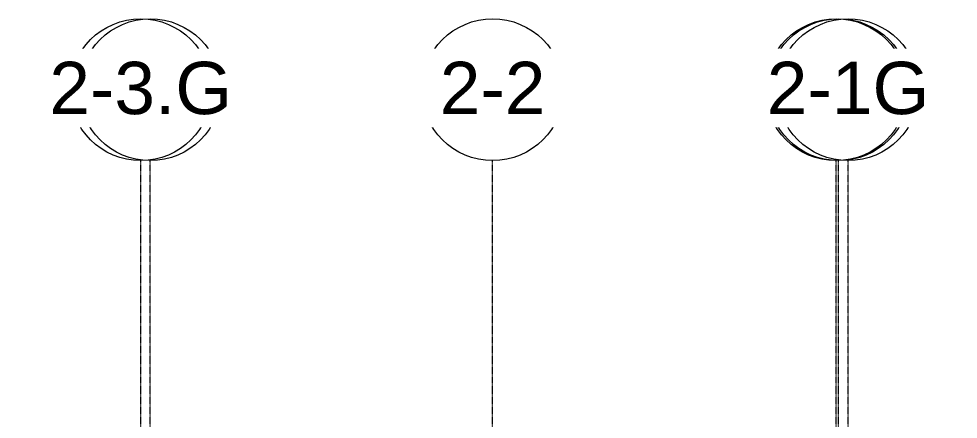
# Model space of a CAD drawing. Header units: inches. Extents: x 21954 to 47768, y -132 to 769.
# Drawn here: x 25580 to 26375, y 355 to 694 of the extents above; entities that cross this region are included whole.
import ezdxf

# ---------------------------------------------------------------- set-up
doc = ezdxf.new("R2010")
doc.units = ezdxf.units.IN
doc.header["$MEASUREMENT"] = 0
doc.linetypes.add('Grid Line 1_2_', pattern=[0.875, 0.5, -0.125, 0.125, -0.125])
doc.layers.add('S-GRID', color=1, linetype='Continuous', lineweight=9)
doc.layers.add('S-GRID-IDEN', color=1, linetype='Continuous', lineweight=9)
doc.styles.add('Arial', font='arial.ttf', dxfattribs={"height": 44.258982})

# ---------------------------------------------------------------- blocks, each defined once
blk = doc.blocks.new('Grid - Grid Head - Circle-14747-Structural - Elevation - South - Fieldhouse')
at = {"layer": 'S-GRID-IDEN'}
blk.add_circle((23085.89, 633.76), 60, dxfattribs=at)

msp = doc.modelspace()

# ---------------------------------------------------------------- linework, layer by layer
at = {"layer": 'S-GRID', "linetype": 'Grid Line 1_2_'}
for p, q in [((25683.39, -132), (25683.39, 573.76)), ((25691.39, -132), (25691.39, 573.76)), ((25691.39, -132), (25691.39, 573.76)), ((25980.89, -132), (25980.89, 573.76)), ((25980.89, -132), (25980.89, 573.76)), ((26271.39, -132), (26271.39, 573.76)), ((26273.39, -132), (26273.39, 573.76)), ((26281.39, -132), (26281.39, 573.76)), ((26281.39, -132), (26281.39, 573.76))]:
    msp.add_line(p, q, dxfattribs=at)

# ---------------------------------------------------------------- block references
at = {"layer": 'S-GRID-IDEN'}
for p in [(2605.5, 0), (2895, 0), (3195.5, 0)]:
    msp.add_blockref('Grid - Grid Head - Circle-14747-Structural - Elevation - South - Fieldhouse', p, dxfattribs=at)

# ---------------------------------------------------------------- next in the draw order: texts
at = {"layer": 'S-GRID-IDEN', "char_height": 44.259, "attachment_point": 2, "line_spacing_factor": 0.938532, "style": 'Arial', "bg_fill": 3, "box_fill_scale": 1.25, "bg_fill_color": 0, "bg_fill_transparency": 0}
for s, insert, width in [('1-3', (25691.38, 657.36), 106.38), ('1-2', (25980.88, 657.36), 106.38), ('1-1G', (26281.38, 657.36), 163.62)]:
    msp.add_mtext(s, dxfattribs=dict(at, insert=insert, width=width))

# ---------------------------------------------------------------- next in the draw order: block references
at = {"layer": 'S-GRID-IDEN'}
for p in [(2605.5, 0), (2895, 0), (3187.5, 0)]:
    msp.add_blockref('Grid - Grid Head - Circle-14747-Structural - Elevation - South - Fieldhouse', p, dxfattribs=at)

# ---------------------------------------------------------------- next in the draw order: texts
at = {"layer": 'S-GRID-IDEN', "char_height": 44.259, "width": 106.38, "attachment_point": 2, "line_spacing_factor": 0.938532, "style": 'Arial', "bg_fill": 3, "box_fill_scale": 1.25, "bg_fill_color": 0, "bg_fill_transparency": 0}
for s, insert in [('2-3', (25691.38, 657.36)), ('2-2', (25980.88, 657.36)), ('2-1', (26273.38, 657.36))]:
    msp.add_mtext(s, dxfattribs=dict(at, insert=insert))

# ---------------------------------------------------------------- next in the draw order: block references
at = {"layer": 'S-GRID-IDEN'}
for p in [(2597.5, 0), (3185.5, 0)]:
    msp.add_blockref('Grid - Grid Head - Circle-14747-Structural - Elevation - South - Fieldhouse', p, dxfattribs=at)

# ---------------------------------------------------------------- next in the draw order: texts
at = {"layer": 'S-GRID-IDEN', "char_height": 44.259, "width": 184.14, "attachment_point": 2, "line_spacing_factor": 0.938532, "style": 'Arial', "bg_fill": 3, "box_fill_scale": 1.25, "bg_fill_color": 0, "bg_fill_transparency": 0}
for s, insert in [('2-3.G', (25683.38, 657.36)), ('1-1.G', (26271.38, 657.36))]:
    msp.add_mtext(s, dxfattribs=dict(at, insert=insert))

# ---------------------------------------------------------------- next in the draw order: block references
at = {"layer": 'S-GRID-IDEN'}
msp.add_blockref('Grid - Grid Head - Circle-14747-Structural - Elevation - South - Fieldhouse', (3195.5, 0), dxfattribs=at)

# ---------------------------------------------------------------- next in the draw order: texts
at = {"layer": 'S-GRID-IDEN', "insert": (26281.38, 657.36), "char_height": 44.259, "width": 163.62, "attachment_point": 2, "line_spacing_factor": 0.938532, "style": 'Arial', "bg_fill": 3, "box_fill_scale": 1.25, "bg_fill_color": 0, "bg_fill_transparency": 0}
msp.add_mtext('2-1G', dxfattribs=at)

doc.saveas('drawing.dxf')
